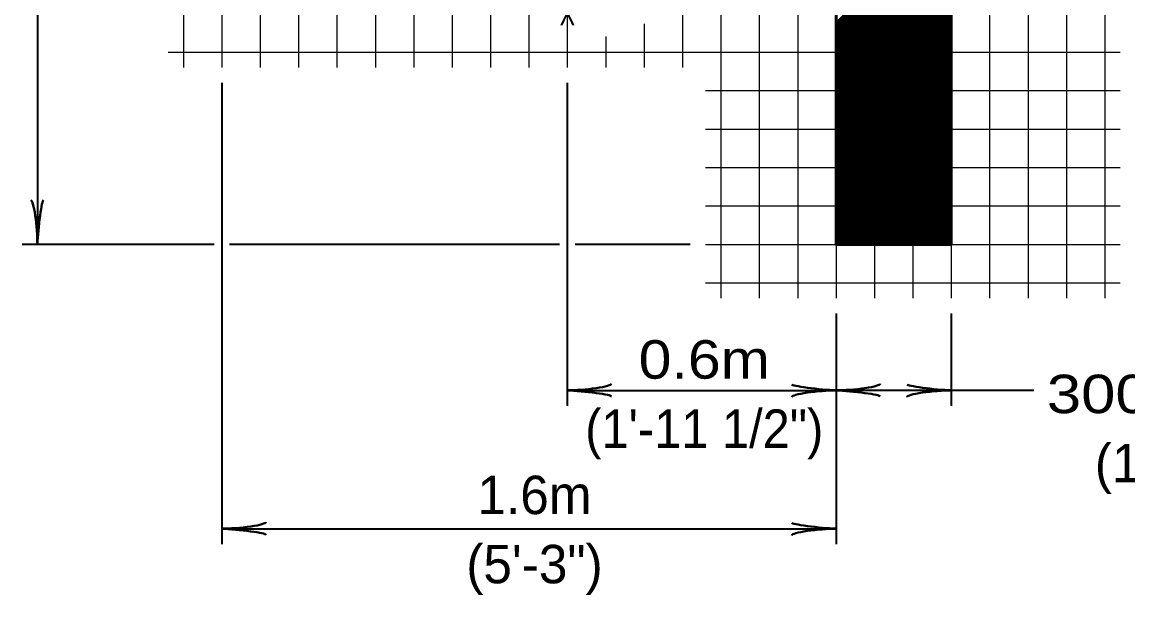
# Model space of a CAD drawing. Extents: x -66 to 614, y -59 to 381.
# Drawn here: x 111.1 to 183.1, y 222.8 to 260.1 of the extents above; entities that cross this region are included whole.
import ezdxf
from ezdxf.enums import TextEntityAlignment as Align

# ---------------------------------------------------------------- set-up
doc = ezdxf.new("R2010")
doc.units = 0
doc.layers.add('1', color=7, linetype='Continuous', lineweight=53)

msp = doc.modelspace()

# ---------------------------------------------------------------- linework, layer by layer
at = {"layer": '1', "lineweight": 25}
for p, q in [((161.579, 349.099), (161.579, 242.099)), ((164.079, 349.099), (164.079, 242.099)), ((166.579, 349.099), (166.579, 242.099)), ((169.079, 349.099), (169.079, 242.099)), ((171.579, 349.099), (171.579, 242.099)), ((174.079, 349.099), (174.079, 242.099)), ((176.579, 349.099), (176.579, 242.099)), ((179.079, 349.099), (179.079, 242.099)), ((181.579, 349.099), (181.579, 242.099)), ((121.579, 314.099), (121.579, 257.099)), ((124.079, 314.099), (124.079, 257.099)), ((126.579, 314.099), (126.579, 257.099)), ((129.079, 314.099), (129.079, 257.099)), ((131.579, 314.099), (131.579, 257.099)), ((134.079, 314.099), (134.079, 257.099)), ((136.579, 314.099), (136.579, 257.099)), ((139.079, 314.099), (139.079, 257.099)), ((141.579, 314.099), (141.579, 257.099)), ((144.079, 314.099), (144.079, 257.099)), ((146.579, 267.007), (146.579, 257.099)), ((159.079, 266.604), (159.079, 242.099)), ((156.579, 264.367), (156.579, 242.099)), ((154.079, 262.621), (154.079, 257.099)), ((151.579, 259.936), (151.579, 257.099)), ((149.079, 259.13), (149.079, 257.099)), ((120.579, 258.099), (182.579, 258.099)), ((155.579, 255.599), (182.579, 255.599)), ((155.579, 253.099), (182.579, 253.099)), ((155.579, 250.599), (182.579, 250.599)), ((155.579, 248.099), (182.579, 248.099)), ((155.579, 245.599), (182.579, 245.599)), ((155.579, 243.099), (182.579, 243.099))]:
    msp.add_line(p, q, dxfattribs=at)
at = {"layer": '1'}
for p, q in [((164.079, 259.958), (171.579, 267.458)), ((164.079, 259.781), (171.579, 267.281)), ((164.079, 259.605), (171.579, 267.105)), ((164.079, 259.428), (171.579, 266.928)), ((164.079, 259.251), (171.579, 266.751)), ((164.079, 259.074), (171.579, 266.574)), ((164.079, 258.897), (171.579, 266.397)), ((164.079, 258.721), (171.579, 266.221)), ((164.079, 258.544), (171.579, 266.044)), ((164.079, 258.367), (171.579, 265.867)), ((164.079, 258.19), (171.579, 265.69)), ((164.079, 258.014), (171.579, 265.514)), ((164.079, 257.837), (171.579, 265.337)), ((164.079, 257.66), (171.579, 265.16)), ((164.079, 257.483), (171.579, 264.983)), ((164.079, 257.306), (171.579, 264.806)), ((164.079, 257.13), (171.579, 264.63)), ((164.079, 256.953), (171.579, 264.453)), ((164.079, 256.776), (171.579, 264.276)), ((164.079, 256.599), (171.579, 264.099)), ((164.079, 256.423), (171.579, 263.923)), ((164.079, 256.246), (171.579, 263.746)), ((164.079, 256.069), (171.579, 263.569)), ((164.079, 255.892), (171.579, 263.392)), ((164.079, 255.715), (171.579, 263.215)), ((164.079, 255.539), (171.579, 263.039)), ((164.079, 255.362), (171.579, 262.862)), ((164.079, 255.185), (171.579, 262.685)), ((164.079, 255.008), (171.579, 262.508)), ((164.079, 254.832), (171.579, 262.332)), ((164.079, 254.655), (171.579, 262.155)), ((164.079, 254.478), (171.579, 261.978)), ((164.079, 254.301), (171.579, 261.801)), ((164.079, 254.124), (171.579, 261.625)), ((164.079, 253.948), (171.579, 261.448)), ((164.079, 253.771), (171.579, 261.271)), ((164.079, 253.594), (171.579, 261.094)), ((164.079, 253.417), (171.579, 260.917)), ((164.079, 253.241), (171.579, 260.741)), ((164.079, 253.064), (171.579, 260.564)), ((164.079, 252.887), (171.579, 260.387)), ((164.079, 252.71), (171.579, 260.21)), ((164.079, 252.534), (171.579, 260.034)), ((164.079, 252.357), (171.579, 259.857)), ((164.079, 252.18), (171.579, 259.68)), ((164.079, 252.003), (171.579, 259.503)), ((164.079, 251.826), (171.579, 259.326)), ((164.079, 251.65), (171.579, 259.15)), ((164.079, 251.473), (171.579, 258.973)), ((164.079, 251.296), (171.579, 258.796)), ((164.079, 251.119), (171.579, 258.619)), ((164.079, 250.942), (171.579, 258.442)), ((164.079, 250.766), (171.579, 258.266)), ((164.079, 250.589), (171.579, 258.089)), ((164.079, 250.412), (171.579, 257.912)), ((164.079, 250.235), (171.579, 257.735)), ((164.079, 250.059), (171.579, 257.559)), ((164.079, 249.882), (171.579, 257.382)), ((164.079, 249.705), (171.579, 257.205)), ((164.079, 249.528), (171.579, 257.028)), ((164.079, 249.352), (171.579, 256.852)), ((164.079, 249.175), (171.579, 256.675)), ((164.079, 248.998), (171.579, 256.498)), ((164.079, 248.821), (171.579, 256.321)), ((164.079, 248.644), (171.579, 256.144)), ((164.079, 248.468), (171.579, 255.968)), ((164.079, 248.291), (171.579, 255.791)), ((164.079, 248.114), (171.579, 255.614)), ((164.079, 247.937), (171.579, 255.437)), ((164.079, 247.761), (171.579, 255.261)), ((164.079, 247.584), (171.579, 255.084)), ((164.079, 247.407), (171.579, 254.907)), ((164.079, 247.23), (171.579, 254.73)), ((164.079, 247.053), (171.579, 254.553)), ((164.079, 246.877), (171.579, 254.377)), ((164.079, 246.7), (171.579, 254.2)), ((164.079, 246.523), (171.579, 254.023)), ((164.079, 246.346), (171.579, 253.846)), ((164.079, 246.17), (171.579, 253.67)), ((164.079, 245.993), (171.579, 253.493)), ((164.079, 245.816), (171.579, 253.316)), ((164.079, 245.639), (171.579, 253.139)), ((164.215, 245.599), (171.579, 252.963)), ((164.392, 245.599), (171.579, 252.786)), ((164.568, 245.599), (171.579, 252.609)), ((164.745, 245.599), (171.579, 252.432)), ((164.922, 245.599), (171.579, 252.255)), ((165.099, 245.599), (171.579, 252.079)), ((165.275, 245.599), (171.579, 251.902)), ((165.452, 245.599), (171.579, 251.725)), ((165.629, 245.599), (171.579, 251.548)), ((165.806, 245.599), (171.579, 251.371)), ((165.982, 245.599), (171.579, 251.195)), ((166.159, 245.599), (171.579, 251.018)), ((166.336, 245.599), (171.579, 250.841)), ((166.513, 245.599), (171.579, 250.664)), ((166.69, 245.599), (171.579, 250.488)), ((166.866, 245.599), (171.579, 250.311)), ((167.043, 245.599), (171.579, 250.134)), ((167.22, 245.599), (171.579, 249.957)), ((167.397, 245.599), (171.579, 249.78)), ((167.573, 245.599), (171.579, 249.604)), ((167.75, 245.599), (171.579, 249.427)), ((167.927, 245.599), (171.579, 249.25)), ((168.104, 245.599), (171.579, 249.073)), ((168.281, 245.599), (171.579, 248.897)), ((168.457, 245.599), (171.579, 248.72)), ((168.634, 245.599), (171.579, 248.543)), ((168.811, 245.599), (171.579, 248.366)), ((168.988, 245.599), (171.579, 248.189)), ((169.164, 245.599), (171.579, 248.013)), ((169.341, 245.599), (171.579, 247.836)), ((169.518, 245.599), (171.579, 247.659)), ((169.695, 245.599), (171.579, 247.482)), ((169.872, 245.599), (171.579, 247.306)), ((170.048, 245.599), (171.579, 247.129)), ((170.225, 245.599), (171.579, 246.952)), ((170.402, 245.599), (171.579, 246.775)), ((170.579, 245.599), (171.579, 246.599)), ((170.755, 245.599), (171.579, 246.422)), ((170.932, 245.599), (171.579, 246.245)), ((171.109, 245.599), (171.579, 246.068)), ((171.286, 245.599), (171.579, 245.891)), ((171.463, 245.599), (171.579, 245.715))]:
    msp.add_line(p, q, dxfattribs=at)
at = {"layer": '1', "lineweight": 35}
for p, q in [((124.079, 256.099), (124.079, 226.099)), ((146.579, 256.099), (146.579, 235.099)), ((123.579, 245.599), (111.079, 245.599)), ((146.079, 245.599), (124.579, 245.599)), ((154.579, 245.599), (147.079, 245.599)), ((164.079, 241.099), (164.079, 226.099)), ((171.579, 241.099), (171.579, 235.099)), ((146.579, 236.099), (164.079, 236.099)), ((176.962, 236.099), (164.079, 236.099)), ((124.079, 227.099), (164.079, 227.099))]:
    msp.add_line(p, q, dxfattribs=at)
msp.add_lwpolyline([(112.079, 345.599), (112.079, 288.099), (112.079, 245.599)], dxfattribs=at)
at = {"layer": '1'}
msp.add_lwpolyline([(155.329, 305.599), (167.829, 345.599), (180.329, 305.599), (171.579, 313.099), (171.579, 245.599), (164.079, 245.599), (164.079, 260.599)], dxfattribs=at)
at = {"layer": '1', "lineweight": 40}
for centre, major_axis, ratio, start_param, end_param in [((111.802, 246.69), (0.156, -1.786), 0.122415, 0.896353, 3.141593), ((111.802, 246.69), (0.156, -1.786), 0.122415, 0.896353, 3.141593), ((112.29, 246.719), (-0.176, -1.756), 0.07063, 3.140715, 5.41811), ((112.29, 246.719), (-0.176, -1.756), 0.07063, 3.140715, 5.41811), ((147.67, 236.375), (-1.786, -0.156), 0.122415, 0.896353, 3.141593), ((147.67, 236.375), (-1.786, -0.156), 0.122415, 0.896353, 3.141593), ((162.958, 236.31), (1.756, -0.176), 0.07063, 3.140715, 5.41811), ((162.958, 236.31), (1.756, -0.176), 0.07063, 3.140715, 5.41811), ((165.17, 236.375), (-1.786, -0.156), 0.122415, 0.896353, 3.141593), ((165.17, 236.375), (-1.786, -0.156), 0.122415, 0.896353, 3.141593), ((170.458, 236.31), (1.756, -0.176), 0.07063, 3.140715, 5.41811), ((170.458, 236.31), (1.756, -0.176), 0.07063, 3.140715, 5.41811), ((147.699, 235.887), (-1.756, 0.176), 0.07063, 3.140715, 5.41811), ((147.699, 235.887), (-1.756, 0.176), 0.07063, 3.140715, 5.41811), ((162.987, 235.822), (1.786, 0.156), 0.122415, 0.896353, 3.141593), ((162.987, 235.822), (1.786, 0.156), 0.122415, 0.896353, 3.141593), ((165.199, 235.887), (-1.756, 0.176), 0.07063, 3.140715, 5.41811), ((165.199, 235.887), (-1.756, 0.176), 0.07063, 3.140715, 5.41811), ((170.487, 235.822), (1.786, 0.156), 0.122415, 0.896353, 3.141593), ((170.487, 235.822), (1.786, 0.156), 0.122415, 0.896353, 3.141593), ((125.17, 227.375), (-1.786, -0.156), 0.122415, 0.896353, 3.141593), ((125.17, 227.375), (-1.786, -0.156), 0.122415, 0.896353, 3.141593), ((125.199, 226.887), (-1.756, 0.176), 0.07063, 3.140715, 5.41811), ((125.199, 226.887), (-1.756, 0.176), 0.07063, 3.140715, 5.41811), ((162.987, 226.822), (1.786, 0.156), 0.122415, 0.896353, 3.141593), ((162.987, 226.822), (1.786, 0.156), 0.122415, 0.896353, 3.141593), ((162.987, 226.822), (1.786, 0.156), 0.122415, 0.896353, 3.141593), ((162.958, 227.31), (1.756, -0.176), 0.07063, 3.140715, 5.41811), ((162.958, 227.31), (1.756, -0.176), 0.07063, 3.140715, 5.41811), ((162.958, 227.31), (1.756, -0.176), 0.07063, 3.140715, 5.41811)]:
    msp.add_ellipse(centre, major_axis=major_axis, ratio=ratio, start_param=start_param, end_param=end_param, dxfattribs=at)

# ---------------------------------------------------------------- texts
at = {"layer": '1'}
for s, height, width, p in [('X', 1.5, 0.75, (146.579, 259.849)), ('0.6m', 2.5, 1.15, (155.496, 236.86)), ('300mm', 2.5, 1.2, (184.492, 234.617)), ('(1\'-11 1/2")', 2.5, 0.95, (155.496, 232.36))]:
    msp.add_text(s, height=height, dxfattribs=dict(at, width=width)).set_placement(p, align=Align.CENTER)
for s, p in [('(12")', (184.492, 230.117)), ('1.6m', (144.442, 228.047)), ('(5\'-3")', (144.442, 223.547))]:
    msp.add_text(s, height=2.5, dxfattribs=at).set_placement(p, align=Align.CENTER)

doc.saveas('drawing.dxf')
